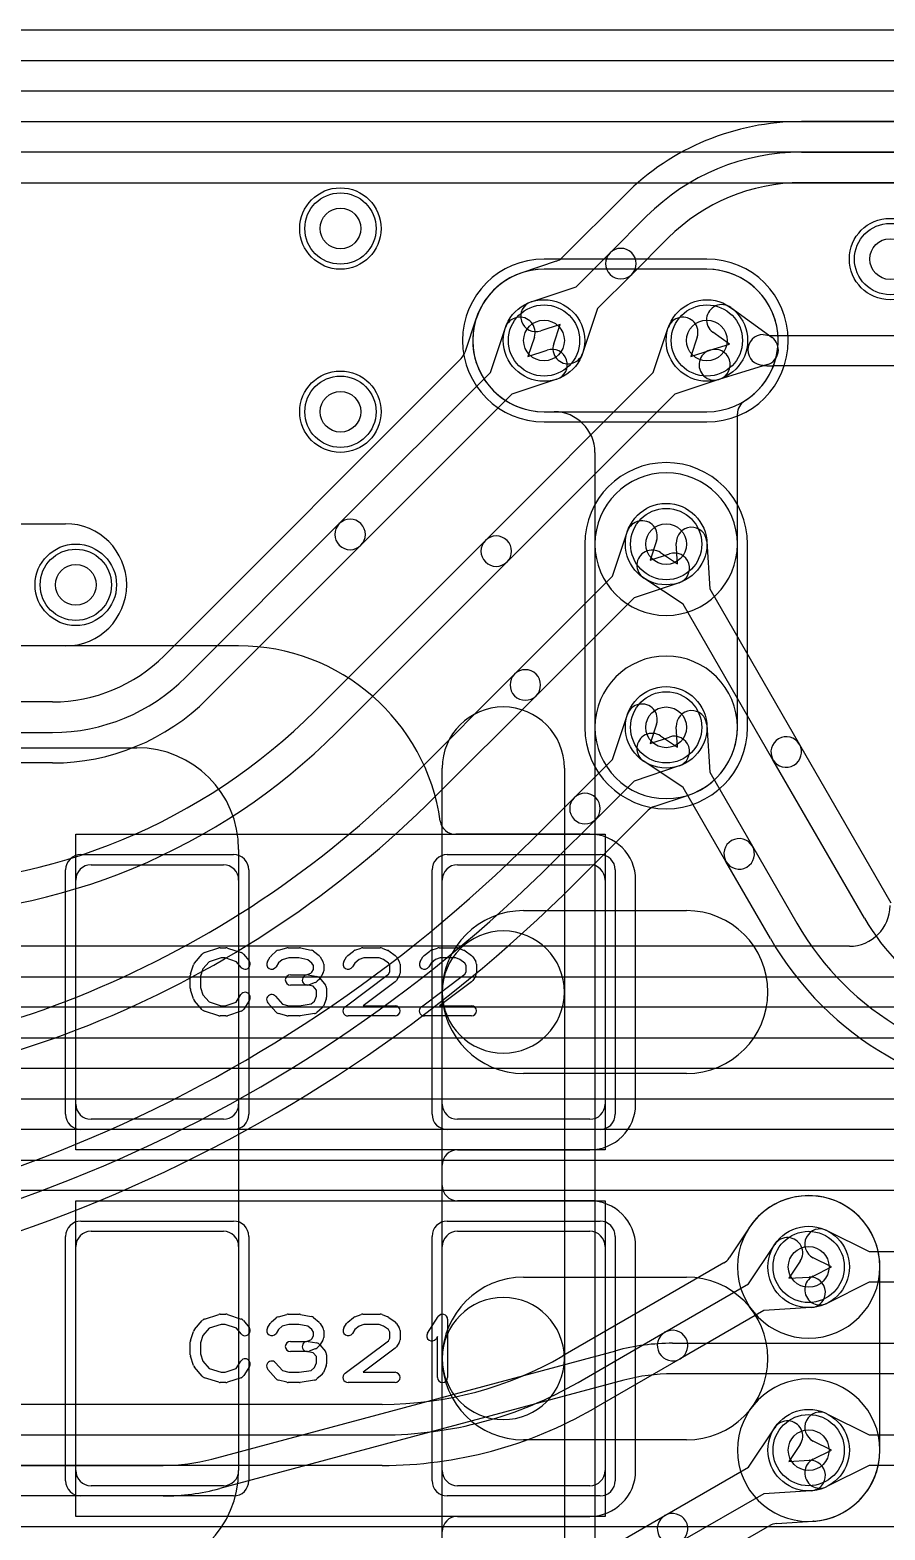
# Model space of a CAD drawing. Extents: x 0 to 57.3, y -1 to 20.5.
# Drawn here: x 37.48 to 41.67, y 9.16 to 16.52 of the extents above; entities that cross this region are included whole.
import ezdxf

# ---------------------------------------------------------------- set-up
doc = ezdxf.new("R2010")
doc.units = 0
for name, color, linetype in [('Hole', 1, 'CONTINUOUS'), ('L1', 3, 'CONTINUOUS'), ('L2', 3, 'CONTINUOUS'), ('L3', 3, 'CONTINUOUS'), ('L4', 3, 'CONTINUOUS'), ('MetalMask-A', 176, 'CONTINUOUS'), ('PartsArea-A', 111, 'CONTINUOUS'), ('PartsSilk-A', 221, 'CONTINUOUS'), ('Resist-A', 2, 'CONTINUOUS'), ('Resist-B', 2, 'CONTINUOUS')]:
    doc.layers.add(name, color=color, linetype=linetype)

msp = doc.modelspace()

# ---------------------------------------------------------------- linework, layer by layer
at = {"layer": 'Hole'}
for centre in [(39, 15.55), (41.7, 15.4), (40, 15), (40.8, 15), (39, 14.65), (40.6, 14), (37.7, 13.8), (40.6, 13.1), (41.3, 10.45), (41.3, 9.55)]:
    msp.add_circle(centre, 0.1, dxfattribs=at)
at = {"layer": 'L1'}
for p, q in [((40.8, 15.35004), (40, 15.35004)), ((40, 14.64996), (40.8, 14.64996)), ((36.6, 14.1), (37.65, 14.1)), ((37.65, 13.5), (36.6, 13.5)), ((38.5, 13.5), (37.45004, 13.5)), ((32.325, 13), (38, 13)), ((39.5, 11.8), (39.5, 12.9)), ((40.1, 12.9), (40.1, 11.8)), ((40.225, 12.57504), (39.575, 12.57504)), ((38.5, 12.5), (38.5, 9.45)), ((37.775, 12.425), (38.425, 12.425)), ((39.575, 12.425), (40.225, 12.425)), ((37.7, 11.25), (37.7, 12.35)), ((38.5, 12.35), (38.5, 11.25)), ((39.5, 11.25), (39.5, 12.35)), ((40.3, 12.35), (40.3, 11.25)), ((40.45004, 11.25), (40.45004, 12.35)), ((39.9, 12.2), (40.7, 12.2)), ((39.5, 10), (39.5, 11.8)), ((40.1, 11.8), (40.1, 10)), ((40.7, 11.4), (39.9, 11.4)), ((38.425, 11.175), (37.775, 11.175)), ((40.225, 11.175), (39.575, 11.175)), ((39.575, 11.02496), (40.225, 11.02496)), ((39.5, 10.85004), (39.5, 10.94996)), ((40.225, 10.77504), (39.575, 10.77504)), ((37.775, 10.625), (38.425, 10.625)), ((39.575, 10.625), (40.225, 10.625)), ((37.7, 9.45), (37.7, 10.55)), ((38.5, 10.55), (38.5, 9.45)), ((39.5, 9.45), (39.5, 10.55)), ((40.3, 10.55), (40.3, 9.45)), ((40.45004, 9.45), (40.45004, 10.55)), ((39.9, 10.4), (40.7, 10.4)), ((39.5, 9), (39.5, 10)), ((40.1, 10), (40.1, 9)), ((40.7, 9.6), (39.9, 9.6)), ((38.425, 9.375), (37.775, 9.375)), ((40.225, 9.375), (39.575, 9.375)), ((39.575, 9.22496), (40.225, 9.22496))]:
    msp.add_line(p, q, dxfattribs=at)
for centre in [(39, 15.55), (41.7, 15.4), (40, 15), (40.8, 15), (39, 14.65), (40.6, 14), (37.7, 13.8), (40.6, 13.1), (41.3, 10.45), (41.3, 9.55)]:
    msp.add_circle(centre, 0.2, dxfattribs=at)
for centre, radius, start, end in [((40, 15), 0.35004, 90, -90), ((40.8, 15), 0.35004, -90, 90), ((40.6, 14), 0.35004, 90, -90), ((40.6, 14), 0.35004, -90, 90), ((37.65, 13.8), 0.3, -90, 90), ((38.5, 12.5), 1, 8.013745, 90), ((40.6, 13.1), 0.35004, 90, -90), ((40.6, 13.1), 0.35004, -90, 90), ((39.8, 12.9), 0.3, 0, 180), ((38, 12.5), 0.5, 0, 90), ((39.5645, 12.64986), 0.075, -171.990898, -90), ((39.5645, 12.64983), 0.07497, -90, -88.004785), ((39.57476, 12.34999), 0.22505, 89.954174, 91.947998), ((39.575, 12.65001), 0.07497, -90.045855, -90), ((40.225, 12.35), 0.22504, 0, 90), ((37.775, 12.35), 0.075, 90, 180), ((38.425, 12.35), 0.075, 0, 90), ((39.575, 12.35), 0.075, 90, 180), ((40.225, 12.35), 0.075, 0, 90), ((39.9, 11.8), 0.4, 90, -90), ((40.7, 11.8), 0.4, -90, 90), ((39.8, 11.8), 0.3, 0, 180), ((39.8, 11.8), 0.3, 180, 0), ((37.775, 11.25), 0.075, 180, -90), ((38.425, 11.25), 0.075, -90, 0), ((39.575, 11.25), 0.075, 180, -90), ((40.225, 11.25), 0.22504, -90, 0), ((40.225, 11.25), 0.075, -90, 0), ((39.575, 10.94996), 0.075, 90, 180), ((39.575, 10.85004), 0.075, 180, -90), ((40.225, 10.55), 0.22504, 0, 90), ((41.3, 10.45), 0.35004, 90, -90), ((41.3, 10.45), 0.35004, -90, 90), ((37.775, 10.55), 0.075, 90, 180), ((38.425, 10.55), 0.075, 0, 90), ((39.575, 10.55), 0.075, 90, 180), ((40.225, 10.55), 0.075, 0, 90), ((39.9, 10), 0.4, 90, -90), ((40.7, 10), 0.4, -90, 90), ((39.8, 10), 0.3, 0, 180), ((39.8, 10), 0.3, 180, 0), ((41.3, 9.55), 0.35004, 90, -90), ((41.3, 9.55), 0.35004, -90, 90), ((37.775, 9.45), 0.075, 180, -90), ((38, 9.45), 0.5, -90, 0), ((38.425, 9.45), 0.075, -90, 0), ((39.575, 9.45), 0.075, 180, -90), ((40.225, 9.45), 0.22504, -90, 0), ((40.225, 9.45), 0.075, -90, 0), ((39.575, 9.14996), 0.075, 90, 180)]:
    msp.add_arc(centre, radius, start, end, dxfattribs=at)
at = {"layer": 'L2'}
for p, q in [((43.57084, 16.07504), (41.26421, 16.07504)), ((41.26421, 15.925), (44.18425, 15.925)), ((44.18425, 15.775), (41.26421, 15.775)), ((40.39798, 15.71624), (40.08883, 15.40709)), ((40.32451, 15.43057), (40.50408, 15.61014)), ((40.61015, 15.50407), (40.43057, 15.32451)), ((40.15745, 15.26351), (40.32451, 15.43057)), ((40.05959, 15.389), (39.89051, 15.33248)), ((40.43057, 15.32451), (40.26351, 15.15745)), ((39.93659, 15.18968), (40.15745, 15.26351)), ((40.26351, 15.15745), (40.18968, 14.93659)), ((40.9175, 15.16184), (41.12024, 15.01466)), ((40.07919, 15.07919), (39.98415, 15.04742)), ((40.04742, 14.98415), (40.07919, 15.07919)), ((40.91048, 14.98159), (40.82938, 15.04046)), ((41.07618, 15.02897), (41.08852, 15.02795)), ((40.81468, 14.9522), (40.91048, 14.98159)), ((41.12414, 15.025), (44.18425, 15.025)), ((41.09817, 14.88227), (40.85866, 14.8088)), ((41.06386, 14.87999), (41.07618, 14.87897)), ((44.18425, 14.875), (41.12414, 14.875)), ((40, 14.64996), (40.04996, 14.64996)), ((40.24996, 14.44996), (40.24996, 5.75004)), ((40.656, 13.903), (40.64991, 14.00303)), ((40.79963, 14.01215), (40.81378, 13.77972)), ((40.57242, 13.95829), (40.656, 13.903)), ((40.68388, 13.70471), (40.48966, 13.83319)), ((40.81378, 13.77972), (41.25456, 13.01626)), ((41.12466, 12.94126), (40.68388, 13.70471)), ((40.57242, 13.05829), (40.656, 13.003)), ((40.656, 13.003), (40.64991, 13.10303)), ((40.79963, 13.11215), (40.81378, 12.87972)), ((41.25456, 13.01626), (41.70418, 12.2375)), ((40.68388, 12.80471), (40.48966, 12.93319)), ((41.57427, 12.1625), (41.12466, 12.94126)), ((40.81378, 12.87972), (41.02362, 12.51626)), ((40.89372, 12.44126), (40.68388, 12.80471)), ((41.02362, 12.51626), (41.2423, 12.1375)), ((41.1124, 12.0625), (40.89372, 12.44126)), ((41.38929, 10.62896), (41.59766, 10.525)), ((41.412, 10.45), (41.32233, 10.49474)), ((41.59766, 10.525), (43.58288, 10.525)), ((41.32233, 10.40526), (41.412, 10.45)), ((41.59766, 10.375), (41.38929, 10.27104)), ((43.58288, 10.375), (41.59766, 10.375)), ((41.38929, 9.72896), (41.59766, 9.625)), ((41.412, 9.55), (41.32233, 9.59474)), ((41.59766, 9.625), (43.58289, 9.625)), ((41.32233, 9.50526), (41.412, 9.55)), ((41.59766, 9.475), (41.38929, 9.37104)), ((43.58289, 9.475), (41.59766, 9.475))]:
    msp.add_line(p, q, dxfattribs=at)
for centre in [(39, 15.55), (40, 15), (40.8, 15), (39, 14.65), (40.6, 14), (37.7, 13.8), (40.6, 13.1), (41.3, 10.45), (41.3, 9.55)]:
    msp.add_circle(centre, 0.2, dxfattribs=at)
for centre, radius, start, end in [((41.26421, 14.84999), 1.22505, 90, 134.999339), ((41.26422, 14.85), 1.075, 90.000533, 135), ((41.26422, 14.85), 0.925, 90.000619, 135), ((40.03582, 15.4601), 0.07497, -71.514298, -45), ((40.37754, 15.37754), 0.075, 135, -45), ((40.37754, 15.37754), 0.075, -45, 135), ((40, 15), 0.35004, 108.272418, -90), ((39.86674, 15.40358), 0.07497, -71.724555, -71.514298), ((39.96037, 15.11855), 0.075, 108.485681, -71.515874), ((40.87344, 15.10115), 0.075, 54.020931, -125.97794), ((41.07618, 14.95397), 0.075, 90, -90), ((40.11855, 14.96037), 0.075, 161.514319, -18.484126), ((41.12414, 15.24165), 0.21665, -99.462968, -90), ((41.07618, 14.95397), 0.075, -72.949508, 54.020932), ((40.83667, 14.8805), 0.075, 107.050492, -72.946538), ((41.12414, 15.24165), 0.36665, -99.462836, -90), ((40.04996, 14.44996), 0.2, 0, 90), ((40.72477, 14.00759), 0.075, 3.485791, -176.517106), ((40.53104, 13.89574), 0.075, 56.513341, -123.484555), ((40.72477, 13.10759), 0.075, 3.485791, -176.517106), ((40.53104, 12.99574), 0.075, 56.513341, -123.484555), ((41.18961, 12.97876), 0.075, 30.000728, -149.999851), ((41.18961, 12.97876), 0.075, -149.999272, 29.999866), ((40.95867, 12.47876), 0.075, 30.000728, -149.999681), ((40.95867, 12.47876), 0.075, -149.999272, 29.999787), ((42.50525, 12.7), 1.075, -150.000072, -89.999467), ((42.47639, 12.85), 1.425, -150.000036, -90), ((42.47639, 12.85), 1.575, -150, -90), ((41.35581, 10.56185), 0.075, 63.486197, -116.515959), ((41.35581, 10.33815), 0.075, 116.513803, -63.484041), ((41.35581, 9.66185), 0.075, 63.486197, -116.515959), ((41.35581, 9.43815), 0.075, 116.513803, -63.484041)]:
    msp.add_arc(centre, radius, start, end, dxfattribs=at)
at = {"layer": 'L3'}
for p, q in [((40.8, 15.40004), (40, 15.40004)), ((40, 14.59996), (40.8, 14.59996)), ((40.19996, 14), (40.19996, 13.1)), ((41.00004, 13.1), (41.00004, 14)), ((41.49996, 12.02504), (28.21421, 12.02504)), ((28.21421, 11.875), (42.21092, 11.875)), ((42.21092, 11.725), (28.21421, 11.725)), ((28.01422, 11.575), (42.48579, 11.575)), ((42.48579, 11.425), (28.01422, 11.425)), ((27.81421, 11.275), (43.08579, 11.275)), ((43.08579, 11.125), (27.81421, 11.125)), ((23.04178, 10.975), (43.65822, 10.975)), ((43.65822, 10.825), (23.04178, 10.825)), ((38.36852, 9.50652), (40.35342, 10.03837)), ((40.63165, 10.075), (42.15583, 10.075)), ((40.39224, 9.89348), (38.40734, 9.36163)), ((42.15583, 9.925), (40.63165, 9.925)), ((28.35127, 9.475), (38.12911, 9.475)), ((38.12911, 9.325), (28.35127, 9.325)), ((23.04178, 9.175), (43.65822, 9.175))]:
    msp.add_line(p, q, dxfattribs=at)
for centre in [(39, 15.55), (41.7, 15.4), (39, 14.65), (37.7, 13.8)]:
    msp.add_circle(centre, 0.2, dxfattribs=at)
for centre, radius, start, end in [((40, 15), 0.40004, 90, -90), ((40.8, 15), 0.40004, -90, 90), ((40.6, 14), 0.40004, 0, 180), ((40.6, 13.1), 0.40004, 180, 0), ((41.49996, 12.22504), 0.2, -90, 0), ((40.63165, 9), 1.075, 90, 104.999979), ((40.63165, 9), 0.925, 90, 105.000165), ((38.12911, 10.4), 0.925, -90, -74.999835), ((38.12911, 10.4), 1.075, -90, -75.000009)]:
    msp.add_arc(centre, radius, start, end, dxfattribs=at)
at = {"layer": 'L4'}
for p, q in [((43.8, 16.525), (28.47808, 16.525)), ((28.47809, 16.375), (42.78578, 16.375)), ((42.78578, 16.225), (28.47809, 16.225)), ((28.4781, 16.075), (42.18578, 16.075)), ((42.18578, 15.925), (28.4781, 15.925)), ((28.4781, 15.77496), (42.18579, 15.77496)), ((40.8, 15.35004), (40, 15.35004)), ((39.66752, 15.10949), (39.611, 14.94041)), ((39.73649, 14.84255), (39.81032, 15.06341)), ((40.53649, 14.84255), (40.61032, 15.06341)), ((39.95258, 15.01585), (39.92081, 14.92081)), ((40.75258, 15.01585), (40.72081, 14.92081)), ((39.59291, 14.91117), (38.13376, 13.45202)), ((39.92081, 14.92081), (40.01585, 14.95258)), ((40.72081, 14.92081), (40.81585, 14.95258)), ((38.99442, 14.10048), (39.73649, 14.84255)), ((39.71232, 14.01838), (40.53649, 14.84255)), ((40.06341, 14.81032), (39.84255, 14.73649)), ((40.86341, 14.81032), (40.64255, 14.73649)), ((39.84255, 14.73649), (39.10048, 13.99442)), ((40.64255, 14.73649), (39.81838, 13.91232)), ((40.95004, 13.1), (40.95004, 14.63944)), ((38.23986, 13.34592), (38.99442, 14.10048)), ((38.87565, 13.18171), (39.71232, 14.01838)), ((40.33649, 13.84255), (40.41032, 14.06341)), ((40.55258, 14.01585), (40.52081, 13.92081)), ((39.10048, 13.99442), (38.34592, 13.23985)), ((40.52081, 13.92081), (40.61585, 13.95258)), ((39.81838, 13.91232), (38.98171, 13.07565)), ((39.85521, 13.36127), (40.33649, 13.84255)), ((40.66341, 13.81032), (40.44255, 13.73649)), ((40.44255, 13.73649), (39.96127, 13.25521)), ((39.36144, 12.8675), (39.85521, 13.36127)), ((37.58579, 13.22504), (26.7, 13.22504)), ((39.96127, 13.25521), (39.4675, 12.76144)), ((40.33649, 12.94255), (40.41032, 13.16341)), ((40.55258, 13.11585), (40.52081, 13.02081)), ((25.8, 13.075), (37.58579, 13.075)), ((40.52081, 13.02081), (40.61585, 13.05258)), ((37.58579, 12.925), (25.8, 12.925)), ((40.1481, 12.75416), (40.33649, 12.94255)), ((40.66341, 12.91032), (40.44255, 12.83649)), ((40.44255, 12.83649), (40.25416, 12.6481)), ((39.94722, 12.55328), (40.1481, 12.75416)), ((40.54041, 12.711), (40.70949, 12.76752)), ((40.15938, 12.34112), (40.51117, 12.69291)), ((40.25416, 12.6481), (40.05329, 12.44721)), ((41.00778, 10.6427), (40.90929, 10.49382)), ((41.00471, 10.36612), (41.13319, 10.56034)), ((40.88379, 10.46956), (40.09274, 10.01284)), ((41.25829, 10.47758), (41.203, 10.394)), ((41.203, 10.394), (41.30303, 10.40009)), ((41.65004, 9.55), (41.65004, 10.45)), ((40.59388, 10.12893), (41.00471, 10.36612)), ((41.31215, 10.25037), (41.07972, 10.23622)), ((41.07972, 10.23622), (40.66888, 9.99903)), ((40.16775, 9.8829), (40.59388, 10.12893)), ((40.66888, 9.99903), (40.24275, 9.753)), ((39.20525, 9.77504), (28.4, 9.77504)), ((41.00471, 9.46612), (41.13319, 9.66034)), ((32.51262, 9.625), (39.20525, 9.625)), ((41.25829, 9.57758), (41.203, 9.494)), ((39.20525, 9.475), (32.51262, 9.475)), ((40.59388, 9.22893), (41.00471, 9.46612)), ((41.203, 9.494), (41.30303, 9.50009)), ((41.07972, 9.33622), (40.66888, 9.09903)), ((41.31215, 9.35037), (41.07972, 9.33622)), ((40.16774, 8.9829), (40.59388, 9.22893)), ((41.0012, 9.11764), (41.10882, 9.17977)), ((41.14174, 9.18967), (41.32061, 9.20056))]:
    msp.add_line(p, q, dxfattribs=at)
for centre in [(39, 15.55), (41.7, 15.4), (40, 15), (40.8, 15), (39, 14.65), (40.6, 14), (37.7, 13.8), (40.6, 13.1), (41.3, 10.45), (41.3, 9.55)]:
    msp.add_circle(centre, 0.2, dxfattribs=at)
for centre, radius, start, end in [((40, 15), 0.35004, 90, 161.727582), ((40.8, 15), 0.35004, -58.033482, 90), ((39.59642, 15.13326), 0.07497, -18.485702, -18.275445), ((39.88145, 15.03963), 0.075, -18.485681, 161.515874), ((40.68145, 15.03963), 0.075, -18.485681, 161.515874), ((40.03963, 14.88145), 0.075, -71.514319, 108.484126), ((40.83963, 14.88145), 0.075, -71.514319, 108.484126), ((39.5399, 14.96418), 0.07497, -45, -18.485702), ((41.02501, 14.63944), 0.07497, 121.966497, 180), ((39.04745, 14.04745), 0.075, 135, -45), ((39.04745, 14.04745), 0.075, -45, 135), ((40.48145, 14.03963), 0.075, -18.485681, 161.515874), ((39.76535, 13.96535), 0.075, 135, -45), ((39.76535, 13.96535), 0.075, -45, 135), ((40.63963, 13.88145), 0.075, -71.514319, 108.484126), ((37.58579, 14), 0.77496, -90, -45.000523), ((37.58579, 14), 0.925, -90, -45.000438), ((39.90824, 13.30824), 0.075, 135, -45), ((39.90824, 13.30824), 0.075, -45, 135), ((37.58579, 14), 1.075, -90, -45.000754), ((40.48145, 13.13963), 0.075, -18.485681, 161.515874), ((36.80736, 15.25), 2.925, -90, -45), ((36.80736, 15.25), 3.075, -90, -45), ((40.63963, 12.98145), 0.075, -71.514319, 108.484126), ((40.6, 13.1), 0.35004, -71.727582, 0), ((35.87893, 16.35), 4.925, -90, -44.999918), ((35.87893, 16.35), 5.075, -90, -44.99992), ((40.20113, 12.70113), 0.075, 135, -45), ((40.20113, 12.70113), 0.075, -45, 135), ((40.73326, 12.69642), 0.07497, 108.275445, 108.485702), ((40.56418, 12.6399), 0.07497, 108.485702, 135), ((35.05051, 17.45), 6.925, -90, -45.000059), ((35.05051, 17.45), 7.075, -90, -45.000057), ((35.05051, 17.45), 7.22504, -90, -45.000056), ((41.3, 10.45), 0.35004, 0, 146.212781), ((40.94554, 10.68449), 0.07497, -33.878721, -33.200408), ((41.19574, 10.51896), 0.22504, 146.085374, 146.415856), ((40.94677, 10.68635), 0.07497, -33.91262, -33.785451), ((41.19574, 10.51896), 0.075, -33.486659, 146.515445), ((40.84631, 10.53449), 0.07497, -60.004867, -32.852779), ((41.30759, 10.32523), 0.075, -86.514209, 93.482894), ((40.63138, 10.06398), 0.075, 120.000728, -60.00051), ((40.63138, 10.06398), 0.075, -59.999272, 120.000376), ((39.20525, 11.55), 1.77496, -90, -59.999713), ((39.20525, 11.55), 1.925, -90, -60.000016), ((39.20525, 11.55), 2.075, -90, -59.999963), ((41.19574, 9.61896), 0.075, -33.486659, 146.515445), ((41.3, 9.55), 0.35004, -86.232527, 0), ((41.30759, 9.42523), 0.075, -86.514209, 93.482894), ((40.63138, 9.16398), 0.075, 120.000728, -60.00051), ((40.63138, 9.16398), 0.075, -59.999272, 119.999794), ((41.1463, 9.11484), 0.07497, 93.487185, 119.995133), ((41.32517, 9.12573), 0.07497, 93.334147, 93.487185), ((41.32581, 9.12577), 0.07497, 93.62496, 93.824243), ((41.32695, 9.12585), 0.07497, 93.234517, 94.49835), ((41.32729, 9.12587), 0.07497, 93.280298, 93.494814)]:
    msp.add_arc(centre, radius, start, end, dxfattribs=at)
at = {"layer": 'MetalMask-A'}
for p, q in [((37.775, 12.425), (38.425, 12.425)), ((39.575, 12.425), (40.225, 12.425)), ((37.7, 11.25), (37.7, 12.35)), ((38.5, 12.35), (38.5, 11.25)), ((39.5, 11.25), (39.5, 12.35)), ((40.3, 12.35), (40.3, 11.25)), ((38.425, 11.175), (37.775, 11.175)), ((40.225, 11.175), (39.575, 11.175)), ((37.775, 10.625), (38.425, 10.625)), ((39.575, 10.625), (40.225, 10.625)), ((37.7, 9.45), (37.7, 10.55)), ((38.5, 10.55), (38.5, 9.45)), ((39.5, 9.45), (39.5, 10.55)), ((40.3, 10.55), (40.3, 9.45)), ((38.425, 9.375), (37.775, 9.375)), ((40.225, 9.375), (39.575, 9.375))]:
    msp.add_line(p, q, dxfattribs=at)
for centre, start, end in [((37.775, 12.35), 90, 180), ((38.425, 12.35), 0, 90), ((39.575, 12.35), 90, 180), ((40.225, 12.35), 0, 90), ((37.775, 11.25), 180, -90), ((38.425, 11.25), -90, 0), ((39.575, 11.25), 180, -90), ((40.225, 11.25), -90, 0), ((37.775, 10.55), 90, 180), ((38.425, 10.55), 0, 90), ((39.575, 10.55), 90, 180), ((40.225, 10.55), 0, 90), ((37.775, 9.45), 180, -90), ((38.425, 9.45), -90, 0), ((39.575, 9.45), 180, -90), ((40.225, 9.45), -90, 0)]:
    msp.add_arc(centre, 0.075, start, end, dxfattribs=at)
at = {"layer": 'PartsArea-A'}
for p, q in [((37.7, 11.025), (37.7, 12.575)), ((37.7, 12.575), (40.3, 12.575)), ((40.3, 12.575), (40.3, 11.025)), ((40.3, 11.025), (37.7, 11.025)), ((37.7, 9.225), (37.7, 10.775)), ((37.7, 10.775), (40.3, 10.775)), ((40.3, 10.775), (40.3, 9.225)), ((40.3, 9.225), (37.7, 9.225))]:
    msp.add_line(p, q, dxfattribs=at)
at = {"layer": 'PartsSilk-A'}
for p, q in [((38.33266, 11.99418), (38.4021, 12.0164)), ((38.40972, 12.01759), (38.4375, 12.01759)), ((38.4454, 12.01631), (38.51207, 11.99409)), ((38.69495, 12.00564), (38.73662, 12.01675)), ((38.74306, 12.01759), (38.79861, 12.01759)), ((38.80376, 12.01705), (38.85654, 12.00594)), ((39.07063, 12.00497), (39.10118, 12.01608)), ((39.10972, 12.01759), (39.19583, 12.01759)), ((39.20511, 12.0158), (39.23289, 12.00469)), ((39.44563, 12.00497), (39.47618, 12.01608)), ((39.48472, 12.01759), (39.57083, 12.01759)), ((39.58011, 12.0158), (39.60789, 12.00469)), ((38.28258, 11.94239), (38.32147, 11.98683)), ((38.35452, 11.94868), (38.32368, 11.91344)), ((38.41362, 11.96759), (38.35452, 11.94868)), ((38.43344, 11.96759), (38.41362, 11.96759)), ((38.48952, 11.9489), (38.43344, 11.96759)), ((38.51273, 11.92104), (38.48952, 11.9489)), ((38.52338, 11.98637), (38.55115, 11.95304)), ((38.6413, 11.95029), (38.65519, 11.97251)), ((38.65978, 11.97795), (38.68478, 12.00017)), ((38.69568, 11.94296), (38.6837, 11.92379)), ((38.71356, 11.95885), (38.69568, 11.94296)), ((38.74634, 11.96759), (38.71356, 11.95885)), ((38.79601, 11.96759), (38.74634, 11.96759)), ((38.84042, 11.95824), (38.79601, 11.96759)), ((38.86023, 11.9424), (38.84042, 11.95824)), ((38.86806, 11.92987), (38.86023, 11.9424)), ((38.86701, 12.001), (38.89479, 11.97878)), ((38.90037, 11.97251), (38.91426, 11.95029)), ((38.91806, 11.93704), (38.91806, 11.9037)), ((39.0163, 11.95029), (39.03019, 11.97251)), ((39.03577, 11.97878), (39.06355, 12.001)), ((39.07033, 11.9424), (39.0587, 11.92379)), ((39.09158, 11.95939), (39.07033, 11.9424)), ((39.11412, 11.96759), (39.09158, 11.95939)), ((39.19102, 11.96759), (39.11412, 11.96759)), ((39.21143, 11.95943), (39.19102, 11.96759)), ((39.23554, 11.94189), (39.21143, 11.95943)), ((39.24306, 11.92987), (39.23554, 11.94189)), ((39.23831, 12.0017), (39.26887, 11.97948)), ((39.27537, 11.97251), (39.28926, 11.95029)), ((39.29306, 11.93704), (39.29306, 11.89259)), ((39.3913, 11.95029), (39.40519, 11.97251)), ((39.41077, 11.97878), (39.43855, 12.001)), ((39.44533, 11.9424), (39.4337, 11.92379)), ((39.46658, 11.95939), (39.44533, 11.9424)), ((39.48912, 11.96759), (39.46658, 11.95939)), ((39.56602, 11.96759), (39.48912, 11.96759)), ((39.58643, 11.95943), (39.56602, 11.96759)), ((39.61054, 11.94189), (39.58643, 11.95943)), ((39.61806, 11.92987), (39.61054, 11.94189)), ((39.61331, 12.0017), (39.64387, 11.97948)), ((39.65037, 11.97251), (39.66426, 11.95029)), ((39.66806, 11.93704), (39.66806, 11.89259)), ((38.2625, 11.81852), (38.2625, 11.88148)), ((38.26364, 11.88894), (38.27753, 11.93339)), ((38.32368, 11.91344), (38.3125, 11.87766)), ((38.3125, 11.87766), (38.3125, 11.82234)), ((38.75417, 11.88426), (38.8331, 11.88426)), ((38.8331, 11.88426), (38.8543, 11.89197)), ((38.84188, 11.88387), (38.88355, 11.87646)), ((38.8543, 11.89197), (38.85948, 11.89715)), ((38.85948, 11.89715), (38.86806, 11.91087)), ((38.86806, 11.91087), (38.86806, 11.92987)), ((38.89685, 11.8638), (38.88574, 11.85269)), ((38.89838, 11.86785), (38.92615, 11.83452)), ((38.91426, 11.89045), (38.90037, 11.86823)), ((39.02247, 11.72739), (39.23543, 11.88756)), ((39.23543, 11.88756), (39.24306, 11.89976)), ((39.24306, 11.89976), (39.24306, 11.92987)), ((39.28926, 11.87934), (39.27537, 11.85712)), ((39.39747, 11.72739), (39.61043, 11.88756)), ((39.61043, 11.88756), (39.61806, 11.89976)), ((39.61806, 11.89976), (39.61806, 11.92987)), ((39.66426, 11.87934), (39.65037, 11.85712)), ((38.27753, 11.76661), (38.26364, 11.81106)), ((38.3125, 11.82234), (38.32368, 11.78656)), ((38.8375, 11.83426), (38.75417, 11.83426)), ((38.86581, 11.82883), (38.83312, 11.83465)), ((38.8766, 11.84687), (38.84604, 11.83576)), ((38.88194, 11.80947), (38.86581, 11.82883)), ((38.88194, 11.77907), (38.88194, 11.80947)), ((38.93194, 11.81852), (38.93194, 11.77407)), ((39.2692, 11.85039), (39.11233, 11.73241)), ((39.6442, 11.85039), (39.48733, 11.73241)), ((38.32147, 11.71317), (38.28258, 11.75761)), ((38.32368, 11.78656), (38.35452, 11.75132)), ((38.35452, 11.75132), (38.41362, 11.73241)), ((38.41362, 11.73241), (38.43344, 11.73241)), ((38.43344, 11.73241), (38.48773, 11.7505)), ((38.48773, 11.7505), (38.51074, 11.78732)), ((38.55314, 11.76082), (38.52537, 11.71638)), ((38.68258, 11.70206), (38.64369, 11.7465)), ((38.68131, 11.77942), (38.71519, 11.74071)), ((38.71519, 11.74071), (38.74634, 11.73241)), ((38.74634, 11.73241), (38.79662, 11.73241)), ((38.79662, 11.73241), (38.85691, 11.74205)), ((38.85691, 11.74205), (38.87218, 11.75563)), ((38.87218, 11.75563), (38.88194, 11.77907)), ((38.90967, 11.72205), (38.88467, 11.69983)), ((38.93002, 11.76446), (38.91614, 11.73113)), ((39.11233, 11.73241), (39.26806, 11.73241)), ((39.48733, 11.73241), (39.64306, 11.73241)), ((38.4021, 11.6836), (38.33266, 11.70582)), ((38.4375, 11.68241), (38.40972, 11.68241)), ((38.51207, 11.70591), (38.4454, 11.68369)), ((38.73662, 11.68325), (38.69495, 11.69436)), ((38.79861, 11.68241), (38.74306, 11.68241)), ((38.87201, 11.69383), (38.80256, 11.68272)), ((39.26806, 11.68241), (39.0375, 11.68241)), ((39.64306, 11.68241), (39.4125, 11.68241)), ((38.28258, 10.14239), (38.32147, 10.18683)), ((38.33266, 10.19418), (38.4021, 10.2164)), ((38.41362, 10.16759), (38.35452, 10.14868)), ((38.40972, 10.21759), (38.4375, 10.21759)), ((38.43344, 10.16759), (38.41362, 10.16759)), ((38.48952, 10.1489), (38.43344, 10.16759)), ((38.4454, 10.21631), (38.51207, 10.19409)), ((38.52338, 10.18637), (38.55115, 10.15304)), ((38.6413, 10.15029), (38.65519, 10.17251)), ((38.65978, 10.17795), (38.68478, 10.20017)), ((38.69495, 10.20564), (38.73662, 10.21675)), ((38.74634, 10.16759), (38.71356, 10.15885)), ((38.74306, 10.21759), (38.79861, 10.21759)), ((38.79601, 10.16759), (38.74634, 10.16759)), ((38.84042, 10.15824), (38.79601, 10.16759)), ((38.80376, 10.21705), (38.85654, 10.20594)), ((38.86701, 10.201), (38.89479, 10.17878)), ((38.90037, 10.17251), (38.91426, 10.15029)), ((39.0163, 10.15029), (39.03019, 10.17251)), ((39.03577, 10.17878), (39.06355, 10.201)), ((39.07063, 10.20497), (39.10118, 10.21608)), ((39.11412, 10.16759), (39.09158, 10.15939)), ((39.10972, 10.21759), (39.19583, 10.21759)), ((39.19102, 10.16759), (39.11412, 10.16759)), ((39.21143, 10.15943), (39.19102, 10.16759)), ((39.20511, 10.2158), (39.23289, 10.20469)), ((39.23831, 10.2017), (39.26887, 10.17948)), ((39.27537, 10.17251), (39.28926, 10.15029)), ((39.42763, 10.1247), (39.48041, 10.20618)), ((39.52639, 10.19259), (39.52639, 9.90741)), ((38.26364, 10.08894), (38.27753, 10.13339)), ((38.32368, 10.11344), (38.3125, 10.07766)), ((38.35452, 10.14868), (38.32368, 10.11344)), ((38.51273, 10.12104), (38.48952, 10.1489)), ((38.69568, 10.14296), (38.6837, 10.12379)), ((38.71356, 10.15885), (38.69568, 10.14296)), ((38.86023, 10.1424), (38.84042, 10.15824)), ((38.8543, 10.09197), (38.85948, 10.09715)), ((38.85948, 10.09715), (38.86806, 10.11087)), ((38.86806, 10.12987), (38.86023, 10.1424)), ((38.86806, 10.11087), (38.86806, 10.12987)), ((38.91806, 10.13704), (38.91806, 10.1037)), ((39.07033, 10.1424), (39.0587, 10.12379)), ((39.09158, 10.15939), (39.07033, 10.1424)), ((39.23554, 10.14189), (39.21143, 10.15943)), ((39.23543, 10.08756), (39.24306, 10.09976)), ((39.24306, 10.12987), (39.23554, 10.14189)), ((39.24306, 10.09976), (39.24306, 10.12987)), ((39.29306, 10.13704), (39.29306, 10.09259)), ((39.47639, 10.10801), (39.46959, 10.09752)), ((39.47639, 9.90741), (39.47639, 10.10801)), ((38.2625, 10.01852), (38.2625, 10.08148)), ((38.3125, 10.07766), (38.3125, 10.02234)), ((38.3125, 10.02234), (38.32368, 9.98656)), ((38.75417, 10.08426), (38.8331, 10.08426)), ((38.8375, 10.03426), (38.75417, 10.03426)), ((38.8331, 10.08426), (38.8543, 10.09197)), ((38.86581, 10.02883), (38.83312, 10.03465)), ((38.84188, 10.08387), (38.88355, 10.07646)), ((38.8766, 10.04687), (38.84604, 10.03576)), ((38.88194, 10.00947), (38.86581, 10.02883)), ((38.89685, 10.0638), (38.88574, 10.05269)), ((38.89838, 10.06785), (38.92615, 10.03452)), ((38.91426, 10.09045), (38.90037, 10.06823)), ((39.02247, 9.92739), (39.23543, 10.08756)), ((39.2692, 10.05039), (39.11233, 9.93241)), ((39.28926, 10.07934), (39.27537, 10.05712)), ((38.27753, 9.96661), (38.26364, 10.01106)), ((38.32147, 9.91317), (38.28258, 9.95761)), ((38.32368, 9.98656), (38.35452, 9.95132)), ((38.35452, 9.95132), (38.41362, 9.93241)), ((38.43344, 9.93241), (38.48773, 9.9505)), ((38.48773, 9.9505), (38.51074, 9.98732)), ((38.55314, 9.96082), (38.52537, 9.91638)), ((38.68258, 9.90206), (38.64369, 9.9465)), ((38.68131, 9.97942), (38.71519, 9.94071)), ((38.85691, 9.94205), (38.87218, 9.95563)), ((38.87218, 9.95563), (38.88194, 9.97907)), ((38.88194, 9.97907), (38.88194, 10.00947)), ((38.93002, 9.96446), (38.91614, 9.93113)), ((38.93194, 10.01852), (38.93194, 9.97407)), ((38.4021, 9.8836), (38.33266, 9.90582)), ((38.4375, 9.88241), (38.40972, 9.88241)), ((38.41362, 9.93241), (38.43344, 9.93241)), ((38.51207, 9.90591), (38.4454, 9.88369)), ((38.73662, 9.88325), (38.69495, 9.89436)), ((38.71519, 9.94071), (38.74634, 9.93241)), ((38.79861, 9.88241), (38.74306, 9.88241)), ((38.74634, 9.93241), (38.79662, 9.93241)), ((38.79662, 9.93241), (38.85691, 9.94205)), ((38.87201, 9.89383), (38.80256, 9.88272)), ((38.90967, 9.92205), (38.88467, 9.89983)), ((39.26806, 9.88241), (39.0375, 9.88241)), ((39.11233, 9.93241), (39.26806, 9.93241))]:
    msp.add_line(p, q, dxfattribs=at)
for centre, start, end in [((38.40972, 11.99259), 90, 107.746418), ((38.4375, 11.99259), 71.579545, 90), ((38.74306, 11.99259), 90, 104.92885), ((38.79861, 11.99259), 78.110161, 90), ((39.10972, 11.99259), 90, 109.984612), ((39.19583, 11.99259), 68.207103, 90), ((39.48472, 11.99259), 90, 109.984612), ((39.57083, 11.99259), 68.207103, 90), ((38.30139, 11.92593), 138.811918, 162.637772), ((38.34028, 11.97037), 107.746418, 138.811918), ((38.50417, 11.97037), 39.790899, 71.579545), ((38.53194, 11.93704), -140.209101, 39.800498), ((38.6625, 11.93704), 147.994617, -32.010019), ((38.67639, 11.95926), 131.627831, 147.989981), ((38.70139, 11.98148), 104.925513, 131.630694), ((38.85139, 11.98148), 51.333033, 78.112983), ((38.87917, 11.95926), 32.005383, 51.345223), ((38.89306, 11.93704), 0, 32.010019), ((39.0375, 11.93704), 147.994617, -32.010019), ((39.05139, 11.95926), 128.666967, 147.989981), ((39.07917, 11.98148), 109.97919, 128.654777), ((39.22361, 11.98148), 53.982737, 68.202147), ((39.25417, 11.95926), 32.005383, 53.979316), ((39.26806, 11.93704), 0, 32.010019), ((39.4125, 11.93704), 147.994617, -32.010019), ((39.42639, 11.95926), 128.666967, 147.989981), ((39.45417, 11.98148), 109.97919, 128.654777), ((39.59861, 11.98148), 53.982737, 68.202147), ((39.62917, 11.95926), 32.005383, 53.979316), ((39.64306, 11.93704), 0, 32.010019), ((38.2875, 11.88148), 162.637772, 180), ((38.75417, 11.85926), 90, -90), ((38.8375, 11.85926), 79.908369, -100.083264), ((38.87917, 11.85185), 39.790899, 79.916736), ((38.87917, 11.88148), -45, -32.010019), ((38.89306, 11.9037), -32.005383, 0), ((39.26806, 11.89259), -32.005383, 0), ((39.64306, 11.89259), -32.005383, 0), ((38.2875, 11.81852), 180, -162.637772), ((38.53194, 11.77407), -32.005383, 147.999253), ((38.6625, 11.76296), 41.188082, -138.810424), ((38.8375, 11.85926), -90, -70.02141), ((38.86806, 11.87037), -70.02864, -45), ((38.90694, 11.81852), 0, 39.800498), ((39.25417, 11.87037), -53.047603, -32.010019), ((39.62917, 11.87037), -53.047603, -32.010019), ((38.30139, 11.77407), -162.637772, -138.811918), ((38.50417, 11.72963), -71.579545, -32.005383), ((38.89306, 11.74074), -48.372169, -22.608878), ((38.90694, 11.77407), -22.605762, 0), ((39.0375, 11.70741), 126.952397, -90), ((39.26806, 11.70741), -90, 90), ((39.4125, 11.70741), 126.952397, -90), ((39.64306, 11.70741), -90, 90), ((38.34028, 11.72963), -138.811918, -107.746418), ((38.40972, 11.70741), -107.746418, -90), ((38.4375, 11.70741), -90, -71.579545), ((38.70139, 11.71852), -138.811918, -104.92885), ((38.74306, 11.70741), -104.925513, -90), ((38.79861, 11.70741), -90, -80.911332), ((38.86806, 11.71852), -80.910628, -48.369306), ((38.34028, 10.17037), 107.746418, 138.811918), ((38.40972, 10.19259), 90, 107.746418), ((38.4375, 10.19259), 71.579545, 90), ((38.50417, 10.17037), 39.790899, 71.579545), ((38.67639, 10.15926), 131.627831, 147.989981), ((38.70139, 10.18148), 104.925513, 131.630694), ((38.74306, 10.19259), 90, 104.92885), ((38.79861, 10.19259), 78.110161, 90), ((38.85139, 10.18148), 51.333033, 78.112983), ((38.87917, 10.15926), 32.005383, 51.345223), ((39.05139, 10.15926), 128.666967, 147.989981), ((39.07917, 10.18148), 109.97919, 128.654777), ((39.10972, 10.19259), 90, 109.984612), ((39.19583, 10.19259), 68.207103, 90), ((39.22361, 10.18148), 53.982737, 68.202147), ((39.25417, 10.15926), 32.005383, 53.979316), ((39.50139, 10.19259), 0, 147.066193), ((38.30139, 10.12593), 138.811918, 162.637772), ((38.53194, 10.13704), -140.209101, 39.800498), ((38.6625, 10.13704), 147.994617, -32.010019), ((38.89306, 10.13704), 0, 32.010019), ((38.89306, 10.1037), -32.005383, 0), ((39.0375, 10.13704), 147.994617, -32.010019), ((39.26806, 10.13704), 0, 32.010019), ((39.44861, 10.11111), 147.066457, -32.933807), ((38.2875, 10.08148), 162.637772, 180), ((38.75417, 10.05926), 90, -90), ((38.8375, 10.05926), 79.908369, -100.083264), ((38.8375, 10.05926), -90, -70.02141), ((38.86806, 10.07037), -70.02864, -45), ((38.87917, 10.05185), 39.790899, 79.916736), ((38.87917, 10.08148), -45, -32.010019), ((38.90694, 10.01852), 0, 39.800498), ((39.25417, 10.07037), -53.047603, -32.010019), ((39.26806, 10.09259), -32.005383, 0), ((38.2875, 10.01852), 180, -162.637772), ((38.30139, 9.97407), -162.637772, -138.811918), ((38.53194, 9.97407), -32.005383, 147.999253), ((38.6625, 9.96296), 41.188082, -138.810424), ((38.90694, 9.97407), -22.605762, 0), ((38.34028, 9.92963), -138.811918, -107.746418), ((38.40972, 9.90741), -107.746418, -90), ((38.4375, 9.90741), -90, -71.579545), ((38.50417, 9.92963), -71.579545, -32.005383), ((38.70139, 9.91852), -138.811918, -104.92885), ((38.74306, 9.90741), -104.925513, -90), ((38.79861, 9.90741), -90, -80.911332), ((38.86806, 9.91852), -80.910628, -48.369306), ((38.89306, 9.94074), -48.372169, -22.608878), ((39.0375, 9.90741), 126.952397, -90), ((39.26806, 9.90741), -90, 90), ((39.50139, 9.90741), 180, 0)]:
    msp.add_arc(centre, 0.025, start, end, dxfattribs=at)
at = {"layer": 'Resist-A'}
for p, q in [((37.725, 12.475), (38.475, 12.475)), ((39.525, 12.475), (40.275, 12.475)), ((37.65, 11.2), (37.65, 12.4)), ((38.55, 12.4), (38.55, 11.2)), ((39.45, 11.2), (39.45, 12.4)), ((40.35, 12.4), (40.35, 11.2)), ((38.475, 11.125), (37.725, 11.125)), ((40.275, 11.125), (39.525, 11.125)), ((37.725, 10.675), (38.475, 10.675)), ((39.525, 10.675), (40.275, 10.675)), ((37.65, 9.4), (37.65, 10.6)), ((38.55, 10.6), (38.55, 9.4)), ((39.45, 9.4), (39.45, 10.6)), ((40.35, 10.6), (40.35, 9.4)), ((38.475, 9.325), (37.725, 9.325)), ((40.275, 9.325), (39.525, 9.325))]:
    msp.add_line(p, q, dxfattribs=at)
for centre in [(39, 15.55), (41.7, 15.4), (40, 15), (40.8, 15), (39, 14.65), (40.6, 14), (37.7, 13.8), (40.6, 13.1), (41.3, 10.45), (41.3, 9.55)]:
    msp.add_circle(centre, 0.175, dxfattribs=at)
for centre, start, end in [((37.725, 12.4), 90, 180), ((38.475, 12.4), 0, 90), ((39.525, 12.4), 90, 180), ((40.275, 12.4), 0, 90), ((37.725, 11.2), 180, -90), ((38.475, 11.2), -90, 0), ((39.525, 11.2), 180, -90), ((40.275, 11.2), -90, 0), ((37.725, 10.6), 90, 180), ((38.475, 10.6), 0, 90), ((39.525, 10.6), 90, 180), ((40.275, 10.6), 0, 90), ((37.725, 9.4), 180, -90), ((38.475, 9.4), -90, 0), ((39.525, 9.4), 180, -90), ((40.275, 9.4), -90, 0)]:
    msp.add_arc(centre, 0.075, start, end, dxfattribs=at)
at = {"layer": 'Resist-B'}
for centre in [(39, 15.55), (41.7, 15.4), (40, 15), (40.8, 15), (39, 14.65), (40.6, 14), (37.7, 13.8), (40.6, 13.1), (41.3, 10.45), (41.3, 9.55)]:
    msp.add_circle(centre, 0.175, dxfattribs=at)

doc.saveas('drawing.dxf')
